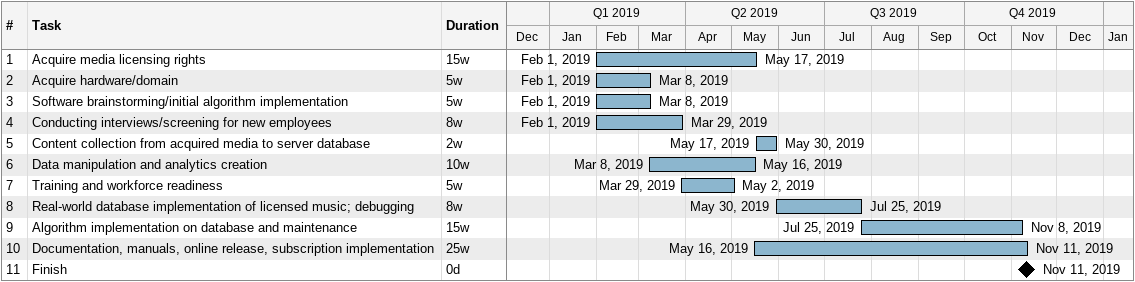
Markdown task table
| ID | Task | Duration | Start | Finish |
|---|---|---|---|---|
| 1 | Acquire media licensing rights | 15w | 2019-02-01 | 2019-05-17 |
| 2 | Acquire hardware/domain | 5w | 2019-02-01 | 2019-03-08 |
| 3 | Software brainstorming/initial algorithm implementation | 5w | 2019-02-01 | 2019-03-08 |
| 4 | Conducting interviews/screening for new employees | 8w | 2019-02-01 | 2019-03-29 |
| 5 | Content collection from acquired media to server database | 2w | 2019-05-17 | 2019-05-30 |
| 6 | Data manipulation and analytics creation | 10w | 2019-03-08 | 2019-05-16 |
| 7 | Training and workforce readiness | 5w | 2019-03-29 | 2019-05-02 |
| 8 | Real-world database implementation of licensed music; debugging | 8w | 2019-05-30 | 2019-07-25 |
| 9 | Algorithm implementation on database and maintenance | 15w | 2019-07-25 | 2019-11-08 |
| 10 | Documentation, manuals, online release, subscription implementation | 25w | 2019-05-16 | 2019-11-11 |
| 11 | Finish | 0d | 2019-11-11 | 2019-11-11 |
